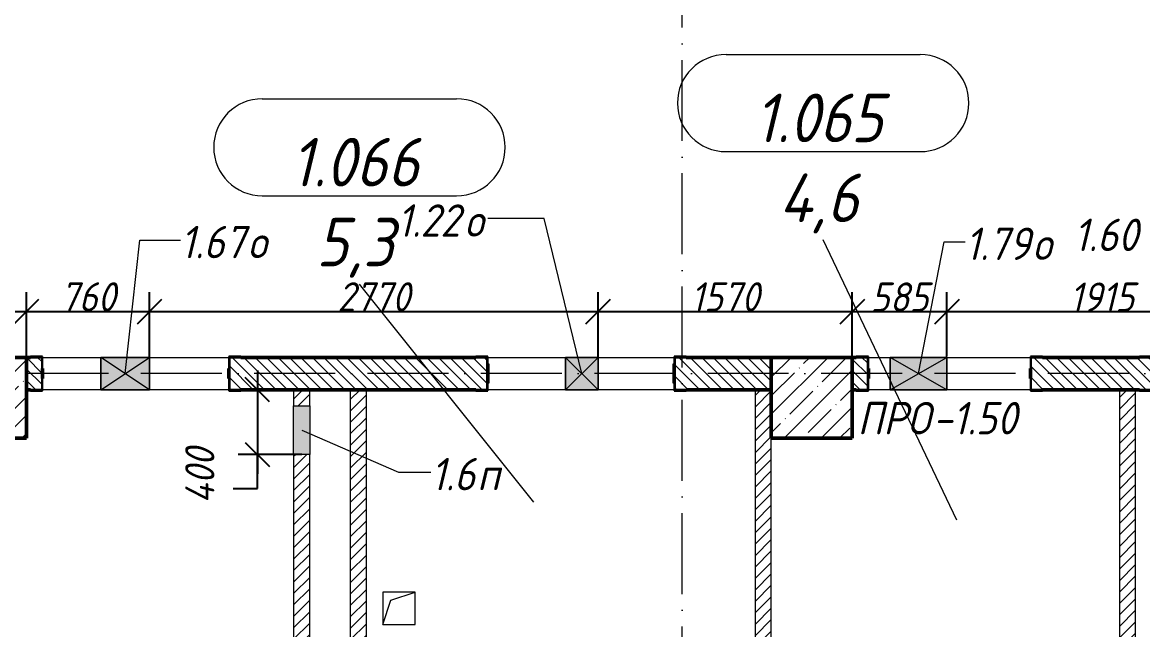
# Model space of a CAD drawing. Header units: millimetres. Extents: x -12989 to 629078, y -109036 to 555275.
# Drawn here: x 518788 to 525707, y 270290 to 274043 of the extents above; entities that cross this region are included whole.
import ezdxf

# ---------------------------------------------------------------- set-up
doc = ezdxf.new("R2010")
doc.units = ezdxf.units.MM
doc.linetypes.add('50_200_ШТРИХ_1Т_ш5_п1_п1_', pattern=[700, 500, -100, 0, -100])
for name, color, linetype, lineweight in [('A-____-____-DIMS', 7, 'Continuous', 9), ('A-DETL-GENF-OTLN', 7, 'Continuous', 9), ('A-GENM-____-IDEN', 7, 'Continuous', 9), ('A-GENM-____-MCUT', 7, 'Continuous', 25), ('A-GENM-____-OTLN', 7, 'Continuous', 9), ('A-GENM-____-OTLN-1', 7, 'Continuous', 25), ('A-GLAZ-____-IDEN', 7, 'Continuous', 9), ('A-GLAZ-____-OTLN', 7, 'Continuous', 9), ('A-WALL-____-MCUT-2', 7, 'Continuous', 50), ('A-WALL-____-PATT-1', 7, 'Continuous', 9), ('A-WALL-FNSH-MCUT-1', 7, 'Continuous', 9), ('I-WALL-____-OTLN', 7, 'Continuous', 9), ('S-COLS-____-MCUT', 7, 'Continuous', 50), ('S-COLS-____-OTLN', 7, 'Continuous', 9), ('S-GRID-____-OTLN-1', 7, '50_200_ШТРИХ_1Т_ш5_п1_п1_', 9)]:
    doc.layers.add(name, color=color, linetype=linetype, lineweight=lineweight)
doc.layers.add('A-AREA-IDEN-1', color=7, linetype='Continuous', lineweight=9, true_color=0xaaaaaa)
doc.styles.add('ISOCPEUR_I', font='isocpeui.ttf', dxfattribs={"width": 0.9, "height": 2.5})
doc.styles.add('ISOCPEUR_I_10', font='isocpeui.ttf', dxfattribs={"width": 0.9, "height": 180})
doc.styles.add('ISOCPEUR_I_9', font='isocpeui.ttf', dxfattribs={"width": 0.9, "height": 250})
doc.dimstyles.new('ISO-1_8_0_9К_СРЕДНИЙ_Кладочные_3', dxfattribs={"dimscale": 304.8, "dimtxt": 179.276612, "dimasz": 0.492126, "dimexe": 0.393701, "dimexo": 0, "dimgap": 0, "dimtad": 1, "dimdec": 3, "dimrnd": 0.001, "dimdsep": 46, "dimtxsty": 'ISOCPEUR_I_10', "dimblk1": 'OBLIQUE', "dimblk2": 'OBLIQUE', "dimsah": 1, "dimcen": 0.09, "dimdle": 0.393701, "dimazin": 0, "dimtfac": 1, "dimtdec": 4, "dimtix": 1, "dimtmove": 0, "dimatfit": 3, "dimfxl": 1, "dimtvp": 1, "dimtolj": 1, "dimtzin": 0, "dimarcsym": 2})
doc.dimstyles.new('ISO-1_8_0_9К_СРЕДНИЙ_Кладочные_4', dxfattribs={"dimscale": 304.8, "dimtxt": 179.276612, "dimasz": 0.492126, "dimexe": 0.393701, "dimexo": 0, "dimgap": 0, "dimtad": 1, "dimdec": 3, "dimrnd": 0.001, "dimdsep": 46, "dimtxsty": 'ISOCPEUR_I_10', "dimblk1": 'OBLIQUE', "dimblk2": 'OBLIQUE', "dimsah": 1, "dimcen": 0.09, "dimdle": 0.393701, "dimazin": 0, "dimtfac": 1, "dimtdec": 4, "dimtix": 1, "dimtmove": 1, "dimatfit": 3, "dimfxl": 1, "dimtvp": 1, "dimtolj": 1, "dimtzin": 0, "dimarcsym": 2})
pattern_1 = [(45, (513013.31, 265891.49), (-35.35534, 35.35534), [])]
pattern_2 = [(135, (513013.31, 265891.49), (-35.35534, -35.35534), [])]

# ---------------------------------------------------------------- blocks, each defined once
blk = doc.blocks.new('BSC_Колонна _Прямоугольная - 500х500-V72-АР1_План отверстий 1 этажа в осях 1-64_А-ГГ')
at = {"layer": 'S-COLS-____-OTLN'}
h = blk.add_hatch(dxfattribs=at)
h.set_pattern_fill('FP_104', color=256, style=0, pattern_type=2)
h.set_pattern_definition([(45, (-10650, -5831.04), (-114.0493, 114.0493), []), (45, (-10535.95, -5831.04), (-114.0493, 114.0493), [201.612, -40.322, 3.353, -36.97])])
h.paths.add_polyline_path([(-250, -250), (250, -250), (250, 250), (-250, 250)], flags=0)
at = {"layer": 'S-COLS-____-MCUT'}
for p, q in [((250, 250), (-250, 250)), ((-250, 250), (-250, -250)), ((250, -250), (250, 250)), ((-250, -250), (250, -250))]:
    blk.add_line(p, q, dxfattribs=at)
blk = doc.blocks.new('BSC_Колонна _Прямоугольная - 500х500-V92-АР1_План отверстий 1 этажа в осях 1-64_А-ГГ')
at = {"layer": 'S-COLS-____-OTLN'}
h = blk.add_hatch(dxfattribs=at)
h.set_pattern_fill('FP_124', color=256, style=0, pattern_type=2)
h.set_pattern_definition([(45, (-5550, -5831.04), (-114.0493, 114.0493), []), (45, (-5435.95, -5831.04), (-114.0493, 114.0493), [201.613, -40.323, 3.353, -36.97])])
h.paths.add_polyline_path([(-250, -250), (250, -250), (250, 250), (-250, 250)], flags=0)
at = {"layer": 'S-COLS-____-MCUT'}
for p, q in [((250, 250), (-250, 250)), ((-250, 250), (-250, -250)), ((250, -250), (250, 250)), ((-250, -250), (250, -250))]:
    blk.add_line(p, q, dxfattribs=at)
blk = doc.blocks.new('Фахверк_СКБ_Уголок - 200_4010_1-27904659-АР1_План отверстий 1 этажа в осях 1-64_А-ГГ')
at = {"layer": 'A-GENM-____-MCUT'}
for p, q in [((125, 156), (50, 156)), ((50, 156), (50, 150)), ((50, 150), (119, 150)), ((119, 150), (119, 81)), ((125, 81), (125, 156)), ((119, 81), (125, 81)), ((125, 19), (119, 19)), ((119, 19), (119, -50)), ((125, -56), (125, 19)), ((119, -50), (50, -50)), ((50, -50), (50, -56)), ((50, -56), (125, -56))]:
    blk.add_line(p, q, dxfattribs=at)
blk = doc.blocks.new('Фахверк_СКБ_Уголок - 200_3600_1-27908329-АР1_План отверстий 1 этажа в осях 1-64_А-ГГ')
at = {"layer": 'A-GENM-____-MCUT'}
for p, q in [((125, 156), (50, 156)), ((50, 156), (50, 150)), ((50, 150), (119, 150)), ((119, 150), (119, 81)), ((125, 81), (125, 156)), ((119, 81), (125, 81)), ((125, 19), (119, 19)), ((119, 19), (119, -50)), ((125, -56), (125, 19)), ((119, -50), (50, -50)), ((50, -50), (50, -56)), ((50, -56), (125, -56))]:
    blk.add_line(p, q, dxfattribs=at)
blk = doc.blocks.new('154_Стойка_СКБ_Уголок - СМ-2230_200-28216496-АР1_План отверстий 1 этажа в осях 1-64_А-ГГ')
at = {"layer": 'A-GENM-____-MCUT'}
for p, q in [((125, 156), (125, 81)), ((200, 156), (125, 156)), ((131, 81), (131, 150)), ((131, 150), (200, 150)), ((200, 150), (200, 156)), ((125, 81), (131, 81)), ((131, 19), (125, 19)), ((125, 19), (125, -56)), ((131, -50), (131, 19)), ((125, -56), (200, -56)), ((200, -50), (131, -50)), ((200, -56), (200, -50))]:
    blk.add_line(p, q, dxfattribs=at)
blk = doc.blocks.new('Стойка_Влож_Полоса боковая - Полоса-V151-АР1_План отверстий 1 этажа в осях 1-64_А-ГГ')
at = {"layer": 'A-GENM-____-OTLN'}
for p, q in [((-5, 60), (0, 60)), ((-5, -60), (-5, 60)), ((0, -60), (-5, -60))]:
    blk.add_line(p, q, dxfattribs=at)
blk = doc.blocks.new('AR_Отверстие Ниша - Лючок-32401566-АР1_План отверстий 1 этажа в осях 1-64_А-ГГ')
at = {"layer": 'A-GLAZ-____-OTLN'}
blk.add_hatch(color=256, dxfattribs=at).paths.add_polyline_path([(-150, -50), (150, -50), (150, 50), (-150, 50)], flags=0)
for p, q in [((-150, 50), (150, 50)), ((-150, -50), (-150, 50)), ((150, 50), (150, -50)), ((150, -50), (-150, -50))]:
    blk.add_line(p, q, dxfattribs=at)
blk = doc.blocks.new('AR_Отверстие прямоугольное _в плите_ - AR_Отверстие прямоугольное _в плите_-30459597-АР1_План отверстий 1 этажа в осях 1-64_А-ГГ')
at = {"layer": 'A-GENM-____-OTLN'}
for p, q in [((100, 100), (-100, 100)), ((-100, 100), (-100, -100)), ((-50, 50), (100, 100)), ((100, -100), (100, 100)), ((-100, -100), (-50, 50)), ((-100, -100), (100, -100))]:
    blk.add_line(p, q, dxfattribs=at)
blk = doc.blocks.new('AR_Отверстие прямоугольное _в стене__БезПР - AR_Отверстие прямоугольное _в стене__БезПР-36427703-АР1_План отверстий 1 этажа в осях 1-64_А-ГГ')
at = {"layer": 'A-GLAZ-____-OTLN'}
blk.add_hatch(color=256, dxfattribs=at).paths.add_polyline_path([(100, 100), (-100, 100), (-100, -100), (100, -100)], flags=0)
at = {"layer": 'A-DETL-GENF-OTLN'}
for p, q in [((-100, -100), (-100, 100)), ((-100, 100), (100, 100)), ((100, 100), (-100, -100)), ((-100, 100), (100, -100)), ((100, 100), (-100, 100)), ((-100, 100), (-100, -100)), ((100, 100), (100, -100)), ((100, -100), (100, 100)), ((100, -100), (-100, -100)), ((-100, -100), (100, -100))]:
    blk.add_line(p, q, dxfattribs=at)
blk = doc.blocks.new('AR_Отверстие прямоугольное _в стене__БезПР - AR_Отверстие прямоугольное _в стене__БезПР-36428349-АР1_План отверстий 1 этажа в осях 1-64_А-ГГ')
at = {"layer": 'A-GLAZ-____-OTLN'}
blk.add_hatch(color=256, dxfattribs=at).paths.add_polyline_path([(-150, 100), (-150, -100), (150, -100), (150, 100)], flags=0)
at = {"layer": 'A-DETL-GENF-OTLN'}
for p, q in [((-150, -100), (-150, 100)), ((-150, 100), (150, 100)), ((150, 100), (-150, -100)), ((-150, 100), (150, -100)), ((150, 100), (-150, 100)), ((-150, 100), (-150, -100)), ((150, 100), (150, -100)), ((150, -100), (150, 100)), ((150, -100), (-150, -100)), ((-150, -100), (150, -100))]:
    blk.add_line(p, q, dxfattribs=at)
at = {"layer": 'A-GLAZ-____-OTLN'}
blk.add_line((150, 100), (-150, 100), dxfattribs=at)
blk = doc.blocks.new('AR_Отверстие прямоугольное _в стене_ - AR_Отверстие прямоугольное _в стене__ОВ-36769115-АР1_План отверстий 1 этажа в осях 1-64_А-ГГ')
at = {"layer": 'A-GLAZ-____-OTLN'}
blk.add_hatch(color=256, dxfattribs=at).paths.add_polyline_path([(175, 100), (-175, 100), (-175, -100), (175, -100)], flags=0)
at = {"layer": 'A-DETL-GENF-OTLN'}
for p, q in [((-175, -100), (-175, 100)), ((-175, 100), (175, 100)), ((175, 100), (-175, -100)), ((-175, 100), (175, -100)), ((175, 100), (-175, 100)), ((-175, 100), (-175, -100)), ((175, 100), (175, -100)), ((175, -100), (175, 100)), ((175, -100), (-175, -100)), ((-175, -100), (175, -100))]:
    blk.add_line(p, q, dxfattribs=at)
blk = doc.blocks.new('_Oblique')
at = {"color": 0, "linetype": 'ByBlock', "lineweight": -2}
blk.add_line((-0.5, -0.5), (0.5, 0.5), dxfattribs=at)
blk = doc.blocks.new('*D5817')
at = {"layer": 'A-____-____-DIMS', "color": 0, "lineweight": -2, "transparency": 16777216}
for p, q in [((520239.9, 271892.5), (520239.9, 271252.5)), ((520463.3, 271772.5), (520119.9, 271772.5)), ((520514.6, 271372.5), (520119.9, 271372.5)), ((520239.9, 271161.7), (520239.9, 271372.5)), ((520089.9, 271161.7), (520239.9, 271161.7))]:
    blk.add_line(p, q, dxfattribs=at)
at = {"layer": 'Defpoints', "color": 0, "transparency": 16777216}
for p in [(520463.3, 271772.5), (520239.9, 271372.5), (520514.6, 271372.5)]:
    blk.add_point(p, dxfattribs=at)
at = {"layer": 'A-____-____-DIMS', "color": 0, "lineweight": -2, "transparency": 16777216, "xscale": 150, "yscale": 150, "zscale": 150}
for p, rotation in [((520239.9, 271772.5), 90), ((520239.9, 271372.5), 270)]:
    blk.add_blockref('_Oblique', p, dxfattribs=dict(at, rotation=rotation))
at = {"layer": 'A-____-____-DIMS', "color": 0, "transparency": 16777216, "insert": (519793.9, 271068.7), "char_height": 180, "width": 426.127, "attachment_point": 1, "rotation": 90, "line_spacing_factor": 1.149209, "style": 'ISOCPEUR_I_10'}
blk.add_mtext('\\A1;400', dxfattribs=at)
blk = doc.blocks.new('*D5865')
at = {"layer": 'A-____-____-DIMS', "color": 0, "lineweight": -2, "transparency": 16777216}
for p, q in [((518813.3, 271972.5), (518813.3, 272375.7)), ((519573.3, 271972.5), (519573.3, 272375.7)), ((518693.3, 272255.7), (519693.3, 272255.7))]:
    blk.add_line(p, q, dxfattribs=at)
at = {"layer": 'Defpoints', "color": 0, "transparency": 16777216}
for p in [(519573.3, 272255.7), (518813.3, 271972.5), (519573.3, 271972.5)]:
    blk.add_point(p, dxfattribs=at)
at = {"layer": 'A-____-____-DIMS', "color": 0, "lineweight": -2, "transparency": 16777216, "xscale": 150, "yscale": 150, "zscale": 150, "rotation": 180}
blk.add_blockref('_Oblique', (518813.3, 272255.7), dxfattribs=at)
at = {"layer": 'A-____-____-DIMS', "color": 0, "lineweight": -2, "transparency": 16777216, "xscale": 150, "yscale": 150, "zscale": 150}
blk.add_blockref('_Oblique', (519573.3, 272255.7), dxfattribs=at)
at = {"layer": 'A-____-____-DIMS', "color": 0, "transparency": 16777216, "insert": (519193.3, 272346.9), "char_height": 180, "width": 409.578, "attachment_point": 5, "style": 'ISOCPEUR_I_10'}
blk.add_mtext('\\A1;760', dxfattribs=at)
blk = doc.blocks.new('*D5866')
at = {"layer": 'A-____-____-DIMS', "color": 0, "lineweight": -2, "transparency": 16777216}
for p, q in [((519573.3, 271972.5), (519573.3, 272375.7)), ((522343.3, 271972.5), (522343.3, 272375.7)), ((519453.3, 272255.7), (522463.3, 272255.7))]:
    blk.add_line(p, q, dxfattribs=at)
at = {"layer": 'Defpoints', "color": 0, "transparency": 16777216}
for p in [(522343.3, 272255.7), (519573.3, 271972.5), (522343.3, 271972.5)]:
    blk.add_point(p, dxfattribs=at)
at = {"layer": 'A-____-____-DIMS', "color": 0, "lineweight": -2, "transparency": 16777216, "xscale": 150, "yscale": 150, "zscale": 150, "rotation": 180}
blk.add_blockref('_Oblique', (519573.3, 272255.7), dxfattribs=at)
at = {"layer": 'A-____-____-DIMS', "color": 0, "lineweight": -2, "transparency": 16777216, "xscale": 150, "yscale": 150, "zscale": 150}
blk.add_blockref('_Oblique', (522343.3, 272255.7), dxfattribs=at)
at = {"layer": 'A-____-____-DIMS', "color": 0, "transparency": 16777216, "insert": (520958.3, 272346.9), "char_height": 180, "width": 546.104, "attachment_point": 5, "style": 'ISOCPEUR_I_10'}
blk.add_mtext('\\A1;2770', dxfattribs=at)
blk = doc.blocks.new('*D5867')
at = {"layer": 'A-____-____-DIMS', "color": 0, "lineweight": -2, "transparency": 16777216}
for p, q in [((522343.3, 271972.5), (522343.3, 272375.7)), ((523913.3, 271972.5), (523913.3, 272375.7)), ((522223.3, 272255.7), (524033.3, 272255.7))]:
    blk.add_line(p, q, dxfattribs=at)
at = {"layer": 'Defpoints', "color": 0, "transparency": 16777216}
for p in [(523913.3, 272255.7), (522343.3, 271972.5), (523913.3, 271972.5)]:
    blk.add_point(p, dxfattribs=at)
at = {"layer": 'A-____-____-DIMS', "color": 0, "lineweight": -2, "transparency": 16777216, "xscale": 150, "yscale": 150, "zscale": 150, "rotation": 180}
blk.add_blockref('_Oblique', (522343.3, 272255.7), dxfattribs=at)
at = {"layer": 'A-____-____-DIMS', "color": 0, "lineweight": -2, "transparency": 16777216, "xscale": 150, "yscale": 150, "zscale": 150}
blk.add_blockref('_Oblique', (523913.3, 272255.7), dxfattribs=at)
at = {"layer": 'A-____-____-DIMS', "color": 0, "transparency": 16777216, "insert": (523128.3, 272346.9), "char_height": 180, "width": 504.733, "attachment_point": 5, "style": 'ISOCPEUR_I_10'}
blk.add_mtext('\\A1;1570', dxfattribs=at)
blk = doc.blocks.new('*D5868')
at = {"layer": 'A-____-____-DIMS', "color": 0, "lineweight": -2, "transparency": 16777216}
for p, q in [((523913.3, 271972.5), (523913.3, 272375.7)), ((524498.3, 271978.5), (524498.3, 272375.7)), ((523793.3, 272255.7), (524618.3, 272255.7))]:
    blk.add_line(p, q, dxfattribs=at)
at = {"layer": 'Defpoints', "color": 0, "transparency": 16777216}
for p in [(524498.3, 272255.7), (523913.3, 271972.5), (524498.3, 271978.5)]:
    blk.add_point(p, dxfattribs=at)
at = {"layer": 'A-____-____-DIMS', "color": 0, "lineweight": -2, "transparency": 16777216, "xscale": 150, "yscale": 150, "zscale": 150, "rotation": 180}
blk.add_blockref('_Oblique', (523913.3, 272255.7), dxfattribs=at)
at = {"layer": 'A-____-____-DIMS', "color": 0, "lineweight": -2, "transparency": 16777216, "xscale": 150, "yscale": 150, "zscale": 150}
blk.add_blockref('_Oblique', (524498.3, 272255.7), dxfattribs=at)
at = {"layer": 'A-____-____-DIMS', "color": 0, "transparency": 16777216, "insert": (524205.8, 272345.7), "char_height": 180, "width": 409.578, "attachment_point": 5, "style": 'ISOCPEUR_I_10'}
blk.add_mtext('\\A1;585', dxfattribs=at)
blk = doc.blocks.new('*D5869')
at = {"layer": 'A-____-____-DIMS', "color": 0, "lineweight": -2, "transparency": 16777216}
for p, q in [((524498.3, 271978.5), (524498.3, 272375.7)), ((526413.3, 271972.5), (526413.3, 272375.7)), ((524378.3, 272255.7), (526533.3, 272255.7))]:
    blk.add_line(p, q, dxfattribs=at)
at = {"layer": 'Defpoints', "color": 0, "transparency": 16777216}
for p in [(526413.3, 272255.7), (524498.3, 271978.5), (526413.3, 271972.5)]:
    blk.add_point(p, dxfattribs=at)
at = {"layer": 'A-____-____-DIMS', "color": 0, "lineweight": -2, "transparency": 16777216, "xscale": 150, "yscale": 150, "zscale": 150, "rotation": 180}
blk.add_blockref('_Oblique', (524498.3, 272255.7), dxfattribs=at)
at = {"layer": 'A-____-____-DIMS', "color": 0, "lineweight": -2, "transparency": 16777216, "xscale": 150, "yscale": 150, "zscale": 150}
blk.add_blockref('_Oblique', (526413.3, 272255.7), dxfattribs=at)
at = {"layer": 'A-____-____-DIMS', "color": 0, "transparency": 16777216, "insert": (525455.8, 272345.7), "char_height": 180, "width": 463.361, "attachment_point": 5, "style": 'ISOCPEUR_I_10'}
blk.add_mtext('\\A1;1915', dxfattribs=at)
blk = doc.blocks.new('AAR_СКБ_Марка_помещения_1_5 ммп - Номер _ Площадь-27962135-АИ_План этажа_Стены_1')
at = {"layer": 'A-AREA-IDEN-1'}
for p, q in [((-2.987, 3), (3.013, 3)), ((-2.987, 0), (3.013, 0))]:
    blk.add_line(p, q, dxfattribs=at)
for centre, start, end in [((-2.987, 1.5), 90, 270), ((3.013, 1.5), 270, 90)]:
    blk.add_arc(centre, 1.5, start, end, dxfattribs=at)

msp = doc.modelspace()

# ---------------------------------------------------------------- hatches: boundary and pattern name
at = {"layer": 'A-WALL-____-PATT-1'}
h = msp.add_hatch(dxfattribs=at)
h.set_pattern_fill('FP_6', color=256, style=0, pattern_type=2)
h.set_pattern_definition(pattern_2)
h.paths.add_polyline_path([(522819.3109, 271772.5335), (523413.3109, 271772.5335), (523413.3109, 271972.5335), (522819.3109, 271972.5335), (522819.3109, 271903.5335), (522813.3109, 271903.5335), (522813.3109, 271841.5335), (522819.3109, 271841.5335), (522819.3109, 271774.5335)], flags=0)
h.paths.add_polyline_path([(520138.3109, 271772.5335), (521657.3109, 271772.5335), (521657.3109, 271841.5335), (521663.3109, 271841.5335), (521663.3109, 271903.5335), (521657.3109, 271903.5335), (521657.3109, 271972.5335), (520069.3109, 271972.5335), (520068.218, 271903.5335), (520063.3109, 271903.5335), (520063.3109, 271841.5335), (520069.3109, 271841.5335), (520069.3109, 271772.5335)], flags=0)
h.paths.add_polyline_path([(518907.3109, 271772.5335), (518907.3109, 271841.5335), (518913.3109, 271841.5335), (518913.3109, 271903.5335), (518907.3109, 271903.5335), (518907.3109, 271972.5335), (518813.3109, 271972.5335), (518813.3109, 271772.5335), (518838.3109, 271772.5335)], flags=0)
h = msp.add_hatch(dxfattribs=at)
h.set_pattern_fill('FP_6', color=256, style=0, pattern_type=2)
h.set_pattern_definition(pattern_2)
h.paths.add_polyline_path([(527413.3109, 271772.5335), (527413.3109, 271972.5335), (526919.3109, 271972.5335), (526919.3109, 271903.5335), (526913.3109, 271903.5335), (526913.3109, 271841.5335), (526919.3109, 271841.5335), (526919.3109, 271772.5335), (527138.0751, 271772.5335)], flags=0)
h.paths.add_polyline_path([(525019.3109, 271772.5335), (525757.3109, 271772.5335), (525757.3109, 271841.5335), (525763.3109, 271841.5335), (525763.3109, 271903.5335), (525757.3109, 271903.5335), (525757.3109, 271972.5335), (525019.3109, 271972.5335), (525019.3109, 271903.5335), (525013.3109, 271903.5335), (525013.3109, 271841.5335), (525019.3109, 271841.5335)], flags=0)
h.paths.add_polyline_path([(523913.3109, 271772.5335), (524007.3109, 271772.5335), (524007.3109, 271841.5335), (524013.3109, 271841.5335), (524013.3109, 271903.5335), (524007.3109, 271903.5335), (524007.3109, 271972.5335), (523913.3109, 271972.5335), (523913.3109, 271878.5335)], flags=0)
h = msp.add_hatch(dxfattribs=at)
h.set_pattern_fill('FP_5', color=256, style=0, pattern_type=2)
h.set_pattern_definition(pattern_1)
h.paths.add_polyline_path([(520563.3109, 268922.5335), (520563.3109, 269072.5335), (520463.3109, 269072.5335), (520463.3109, 268922.5335)], flags=0)
h.paths.add_polyline_path([(520463.3109, 269272.5335), (520563.3109, 269272.5335), (520563.3109, 271372.5335), (520463.3109, 271372.5335), (520463.3109, 270065.9535)], flags=0)
h.paths.add_polyline_path([(520463.3109, 271672.5335), (520563.3109, 271672.5335), (520563.3109, 271772.5335), (520463.3109, 271772.5335)], flags=0)
h = msp.add_hatch(dxfattribs=at)
h.set_pattern_fill('FP_5', color=256, style=0, pattern_type=2)
h.set_pattern_definition(pattern_1)
h.paths.add_polyline_path([(520913.3109, 269422.5335), (520913.3109, 271772.5335), (520813.3109, 271772.5335), (520813.3109, 269422.5335)], flags=0)
h = msp.add_hatch(dxfattribs=at)
h.set_pattern_fill('FP_5', color=256, style=0, pattern_type=2)
h.set_pattern_definition(pattern_1)
h.paths.add_polyline_path([(523313.3109, 269422.5335), (523413.3109, 269422.5335), (523413.3109, 271772.5335), (523313.3109, 271772.5335), (523313.3109, 270065.9535)], flags=0)
h = msp.add_hatch(dxfattribs=at)
h.set_pattern_fill('FP_5', color=256, style=0, pattern_type=2)
h.set_pattern_definition(pattern_1)
h.paths.add_polyline_path([(525663.3109, 269072.5335), (525663.3109, 271772.5335), (525563.3109, 271772.5335), (525563.3109, 269072.5335)], flags=0)

# ---------------------------------------------------------------- linework, layer by layer
at = {"layer": 'A-AREA-IDEN-1'}
for p, q in [((524558.6368, 270966.1361), (523733.7975, 272699.1237)), ((521947.7486, 271077.8659), (520870.0223, 272425.6641))]:
    msp.add_line(p, q, dxfattribs=at)
at = {"layer": 'A-GLAZ-____-IDEN'}
for p, q in [((522011.1807, 272830.9586), (521662.5027, 272830.9586)), ((522243.3109, 271872.5335), (522011.1807, 272830.9586)), ((519423.3109, 271872.5335), (519513.3753, 272698.0006)), ((519513.3753, 272698.0006), (519763.8912, 272698.0006)), ((524323.3109, 271872.5335), (524480.6625, 272687.2796)), ((524480.6625, 272687.2796), (524611.5395, 272687.2796)), ((520513.3109, 271522.5335), (521111.51, 271263.7075)), ((521111.51, 271263.7075), (521311.4011, 271263.7075))]:
    msp.add_line(p, q, dxfattribs=at)
at = {"layer": 'A-WALL-____-MCUT-2'}
for p, q in [((518838.3109, 271972.5335), (518813.3109, 271972.5335)), ((521588.3109, 271972.5335), (520138.3109, 271972.5335)), ((523413.3109, 271972.5335), (522888.3109, 271972.5335)), ((523938.3109, 271972.5335), (523913.3109, 271972.5335)), ((525688.3109, 271972.5335), (525088.3109, 271972.5335)), ((518913.3109, 271841.5335), (518913.3109, 271903.5335)), ((520063.3109, 271903.5335), (520063.3109, 271841.5335)), ((521663.3109, 271841.5335), (521663.3109, 271903.5335)), ((522813.3109, 271903.5335), (522813.3109, 271841.5335)), ((524013.3109, 271841.5335), (524013.3109, 271903.5335)), ((525013.3109, 271903.5335), (525013.3109, 271841.5335)), ((518813.3109, 271772.5335), (518838.3109, 271772.5335)), ((520138.3109, 271772.5335), (521588.3109, 271772.5335)), ((522888.3109, 271772.5335), (523413.3109, 271772.5335)), ((523913.3109, 271772.5335), (523938.3109, 271772.5335)), ((525088.3109, 271772.5335), (525688.3109, 271772.5335))]:
    msp.add_line(p, q, dxfattribs=at)
at = {"layer": 'A-WALL-FNSH-MCUT-1'}
for p, q in [((520463.3109, 271772.5335), (520463.3109, 271672.5335)), ((520563.3109, 271672.5335), (520563.3109, 271772.5335)), ((520813.3109, 271772.5335), (520813.3109, 269322.5335)), ((520913.3109, 269422.5335), (520913.3109, 271772.5335)), ((523313.3109, 271772.5335), (523313.3109, 269422.5335)), ((525563.3109, 271772.5335), (525563.3109, 269522.5335)), ((525663.3109, 269072.5335), (525663.3109, 271772.5335)), ((523413.3109, 269522.5335), (523413.3109, 271472.5335)), ((520463.3109, 271372.5335), (520463.3109, 269272.5335)), ((520563.3109, 269272.5335), (520563.3109, 271372.5335))]:
    msp.add_line(p, q, dxfattribs=at)
at = {"layer": 'I-WALL-____-OTLN'}
for p, q in [((518913.3109, 271972.5335), (519273.3109, 271972.5335)), ((519573.3109, 271972.5335), (520063.3109, 271972.5335)), ((521663.3109, 271972.5335), (522143.3109, 271972.5335)), ((522343.3109, 271972.5335), (522813.3109, 271972.5335)), ((524013.3109, 271972.5335), (524148.3109, 271972.5335)), ((524498.3109, 271972.5335), (525013.3109, 271972.5335)), ((519273.3109, 271772.5335), (518913.3109, 271772.5335)), ((520063.3109, 271772.5335), (519573.3109, 271772.5335)), ((522143.3109, 271772.5335), (521663.3109, 271772.5335)), ((522813.3109, 271772.5335), (522343.3109, 271772.5335)), ((524148.3109, 271772.5335), (524013.3109, 271772.5335)), ((525013.3109, 271772.5335), (524498.3109, 271772.5335))]:
    msp.add_line(p, q, dxfattribs=at)
at = {"layer": 'S-GRID-____-OTLN-1'}
for p, q in [((522863.3109, 261408.8852), (522863.3109, 315772.4512)), ((603332.0982, 271872.5335), (508344.5407, 271872.5335))]:
    msp.add_line(p, q, dxfattribs=at)

# ---------------------------------------------------------------- block references
at = {"layer": 'A-AREA-IDEN-1', "xscale": 199.9999999999999, "yscale": 199.9999999999999, "zscale": 199.9999999999999}
for p in [(523731.2151, 273244.5689), (520867.4399, 272971.1093)]:
    msp.add_blockref('AAR_СКБ_Марка_помещения_1_5 ммп - Номер _ Площадь-27962135-АИ_План этажа_Стены_1', p, dxfattribs=at)
at = {"layer": 'A-GENM-____-OTLN', "rotation": 180}
msp.add_blockref('Стойка_Влож_Полоса боковая - Полоса-V151-АР1_План отверстий 1 этажа в осях 1-64_А-ГГ', (521663.3109, 271872.5335), dxfattribs=at)
at = {"layer": 'A-GENM-____-OTLN'}
for name, p in [('Стойка_Влож_Полоса боковая - Полоса-V151-АР1_План отверстий 1 этажа в осях 1-64_А-ГГ', (522813.3109, 271872.5335)), ('AR_Отверстие прямоугольное _в плите_ - AR_Отверстие прямоугольное _в плите_-30459597-АР1_План отверстий 1 этажа в осях 1-64_А-ГГ', (521113.3109, 270422.5335))]:
    msp.add_blockref(name, p, dxfattribs=at)
at = {"layer": 'A-GENM-____-OTLN-1'}
for name, p in [('Фахверк_СКБ_Уголок - 200_3600_1-27908329-АР1_План отверстий 1 этажа в осях 1-64_А-ГГ', (518788.3109, 271822.5335)), ('154_Стойка_СКБ_Уголок - СМ-2230_200-28216496-АР1_План отверстий 1 этажа в осях 1-64_А-ГГ', (519938.3109, 271822.5335)), ('154_Стойка_СКБ_Уголок - СМ-2230_200-28216496-АР1_План отверстий 1 этажа в осях 1-64_А-ГГ', (522688.3109, 271822.5335)), ('Фахверк_СКБ_Уголок - 200_4010_1-27904659-АР1_План отверстий 1 этажа в осях 1-64_А-ГГ', (523888.3109, 271822.5335)), ('154_Стойка_СКБ_Уголок - СМ-2230_200-28216496-АР1_План отверстий 1 этажа в осях 1-64_А-ГГ', (524888.3109, 271822.5335))]:
    msp.add_blockref(name, p, dxfattribs=at)
at = {"layer": 'A-GENM-____-OTLN-1', "rotation": 180}
for p in [(521788.3109, 271922.5335), (525888.3109, 271922.5335)]:
    msp.add_blockref('154_Стойка_СКБ_Уголок - СМ-2230_200-28216496-АР1_План отверстий 1 этажа в осях 1-64_А-ГГ', p, dxfattribs=at)
at = {"layer": 'A-GLAZ-____-OTLN'}
for name, p, rotation in [('AR_Отверстие прямоугольное _в стене__БезПР - AR_Отверстие прямоугольное _в стене__БезПР-36428349-АР1_План отверстий 1 этажа в осях 1-64_А-ГГ', (519423.3109, 271872.5335), 180), ('AR_Отверстие прямоугольное _в стене__БезПР - AR_Отверстие прямоугольное _в стене__БезПР-36427703-АР1_План отверстий 1 этажа в осях 1-64_А-ГГ', (522243.3109, 271872.5335), 180), ('AR_Отверстие прямоугольное _в стене_ - AR_Отверстие прямоугольное _в стене__ОВ-36769115-АР1_План отверстий 1 этажа в осях 1-64_А-ГГ', (524323.3109, 271872.5335), 180), ('AR_Отверстие Ниша - Лючок-32401566-АР1_План отверстий 1 этажа в осях 1-64_А-ГГ', (520513.3109, 271522.5335), 89.9999999999997)]:
    msp.add_blockref(name, p, dxfattribs=dict(at, rotation=rotation))
at = {"layer": 'S-COLS-____-OTLN'}
for name, p in [('BSC_Колонна _Прямоугольная - 500х500-V92-АР1_План отверстий 1 этажа в осях 1-64_А-ГГ', (518563.3109, 271722.5335)), ('BSC_Колонна _Прямоугольная - 500х500-V72-АР1_План отверстий 1 этажа в осях 1-64_А-ГГ', (523663.3109, 271722.5335))]:
    msp.add_blockref(name, p, dxfattribs=at)

# ---------------------------------------------------------------- texts
at = {"layer": 'A-AREA-IDEN-1', "char_height": 300, "attachment_point": 8, "line_spacing_factor": 1.139951, "style": 'ISOCPEUR_I'}
for s, insert, width in [('\\pxqc,t8.46667,16.93333,25.4,33.86667,42.33333,50.8,59.26667,67.73333,76.2,84.66667,93.13333,101.6,110.06667,118.53333,127,135.46667,143.93333,152.4,160.86667,169.33333,177.8,186.26667,194.73333,203.2,211.66667,220.13333,228.6,237.06667,245.53333,254,262.46667,270.93333;{1.065}', (523705.786, 273302.8988), 900), ('\\pxqc,t8.46667,16.93333,25.4,33.86667,42.33333,50.8,59.26667,67.73333,76.2,84.66667,93.13333,101.6,110.06667,118.53333,127,135.46667,143.93333,152.4,160.86667,169.33333,177.8,186.26667,194.73333,203.2,211.66667,220.13333,228.6,237.06667,245.53333,254,262.46667,270.93333;{1.066}', (520842.0108, 273029.4391), 900), ('\\pxqc,t8.46667,16.93333,25.4,33.86667,42.33333,50.8,59.26667,67.73333,76.2,84.66667,93.13333,101.6,110.06667,118.53333,127,135.46667,143.93333,152.4,160.86667,169.33333,177.8,186.26667,194.73333,203.2,211.66667,220.13333,228.6,237.06667,245.53333,254,262.46667,270.93333;{4,6}', (523706.786, 272738.9508), 582), ('\\pxqc,t8.46667,16.93333,25.4,33.86667,42.33333,50.8,59.26667,67.73333,76.2,84.66667,93.13333,101.6,110.06667,118.53333,127,135.46667,143.93333,152.4,160.86667,169.33333,177.8,186.26667,194.73333,203.2,211.66667,220.13333,228.6,237.06667,245.53333,254,262.46667,270.93333;{5,3}', (520843.0108, 272465.4912), 542)]:
    msp.add_mtext(s, dxfattribs=dict(at, insert=insert, width=width))
at = {"layer": 'A-GENM-____-IDEN', "char_height": 200, "attachment_point": 1, "style": 'ISOCPEUR_I_9'}
for s, insert, width in [('ПРО', (523945.9637, 271696.9118), 562.784625), ('-1.50', (524410.3074, 271696.9118), 663.79725)]:
    msp.add_mtext(s, dxfattribs=dict(at, insert=insert, width=width))
at = {"layer": 'A-GLAZ-____-IDEN', "char_height": 200, "attachment_point": 1, "style": 'ISOCPEUR_I_9'}
for s, insert, width in [('1.22', (521103.0511, 272918.5731), 505.063125), ('\\fISOCPEUR|b0|i1|c204|p34|;\\W.9;о', (521519.7698, 272918.5731), 158.734125), ('1.60', (525281.7553, 272829.9848), 505.063125), ('1.67', (519763.8912, 272785.6152), 505.063125), ('\\fISOCPEUR|b0|i1|c204|p34|;\\W.9;о', (520180.61, 272785.6152), 158.734125), ('1.79', (524611.5395, 272774.8942), 505.063125), ('\\fISOCPEUR|b0|i1|c204|p34|;\\W.9;о', (525028.2582, 272774.8942), 158.734125), ('1.6', (521311.4011, 271351.3221), 346.329), ('\\fISOCPEUR|b0|i1|c204|p34|;\\W.9;п', (521597.1511, 271351.3221), 158.734125)]:
    msp.add_mtext(s, dxfattribs=dict(at, insert=insert, width=width))

# ---------------------------------------------------------------- dimensions: what is measured, and where the dimension line sits
at = {"layer": 'A-____-____-DIMS'}
for base, p1, p2, override, picture, middle in [((519573.3109, 272255.7075), (518813.3109, 271972.5335), (519573.3109, 271972.5335), {"dimpost": '<>', "dimfxl": 760}, '*D5865', (519193.3109, 272346.8666)), ((522343.3109, 272255.7075), (519573.3109, 271972.5335), (522343.3109, 271972.5335), {"dimpost": '<>', "dimfxl": 2770}, '*D5866', (520958.3109, 272346.8666)), ((523913.3109, 272255.7075), (522343.3109, 271972.5335), (523913.3109, 271972.5335), {"dimpost": '<>', "dimfxl": 1570}, '*D5867', (523128.3109, 272346.8666)), ((524498.3109, 272255.7075), (523913.3109, 271972.5335), (524498.3109, 271978.5335), {"dimpost": '<>', "dimfxl": 585.030768}, '*D5868', (524205.8109, 272345.7075)), ((526413.3109, 272255.7075), (524498.3109, 271978.5335), (526413.3109, 271972.5335), {"dimpost": '<>', "dimfxl": 1915.0094}, '*D5869', (525455.8109, 272345.7075))]:
    dim = msp.add_linear_dim(base=base, p1=p1, p2=p2, dimstyle='ISO-1_8_0_9К_СРЕДНИЙ_Кладочные_3', override=override, dxfattribs=at)
    dim.commit()
    dim.dimension.update_dxf_attribs({"geometry": picture, "text_midpoint": middle})
dim = msp.add_linear_dim(base=(520239.925, 271372.5335), p1=(520463.3109, 271772.5335), p2=(520514.5966, 271372.5335), angle=90, dimstyle='ISO-1_8_0_9К_СРЕДНИЙ_Кладочные_4', override={"dimpost": '<>', "dimfxl": 403.274382}, dxfattribs=at)
dim.commit()
dim.dimension.update_dxf_attribs({"geometry": '*D5817', "text_midpoint": (520124.763, 271161.7426), "dimtype": 160, "text_rotation": 90})

doc.saveas('drawing.dxf')
